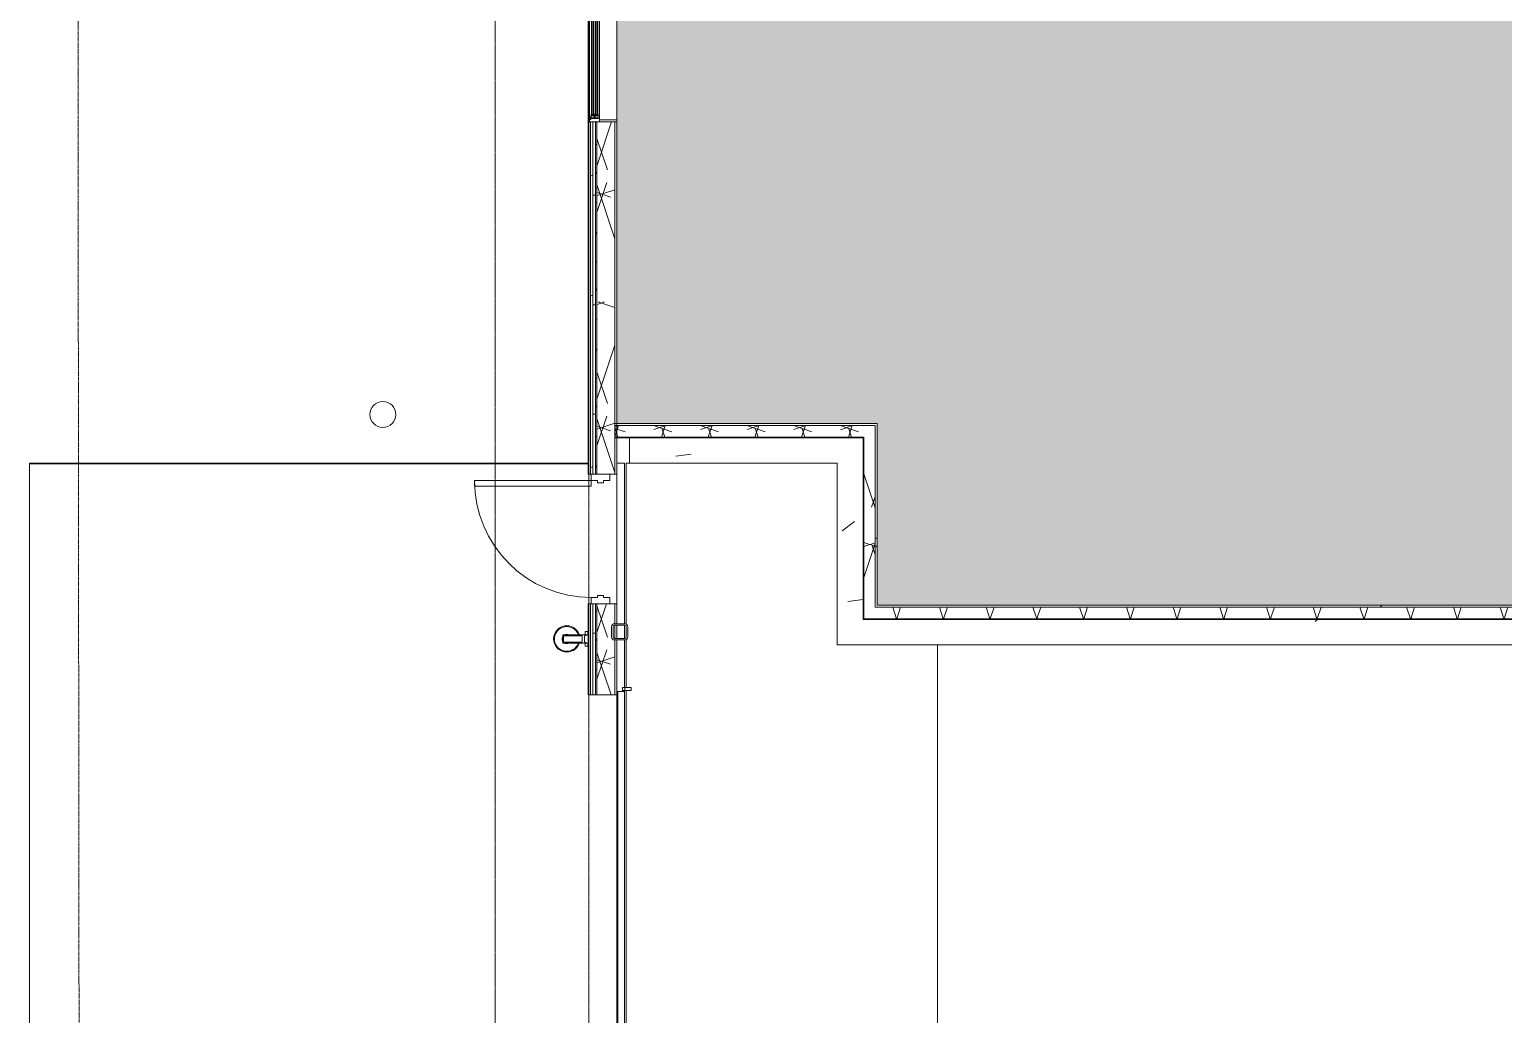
# Model space of a CAD drawing. Header units: inches. Extents: x -1551 to 2054, y 9767 to 12269.
# Drawn here: x -39.5 to 414.9, y 11661.2 to 11964.9 of the extents above; entities that cross this region are included whole.
import ezdxf

# ---------------------------------------------------------------- set-up
doc = ezdxf.new("R2010")
doc.units = ezdxf.units.IN
doc.header["$MEASUREMENT"] = 0
for name, pattern in [('Dash', [0.25, 0.125, -0.125]), ('Dash 1_16_', [0.125, 0.0625, -0.0625]), ('Double Dash 3_8_', [1, 0.375, -0.125, 0.125, -0.125, 0.125, -0.125])]:
    doc.linetypes.add(name, pattern=pattern)
for name, color, linetype, lineweight in [('0-1', 7, 'Continuous', 5), ('0-2', 7, 'Continuous', 9), ('0-3', 250, 'Double Dash 3_8_', 15), ('A-AREA-PATT-6', 145, 'Continuous', 9), ('A-DETL-GENF-HDLN-1', 7, 'Dash', 9), ('A-DETL-GENF-HDLN-2', 1, 'Continuous', 9), ('A-DOOR-1', 7, 'Continuous', 9), ('A-DOOR-FRAM-1', 7, 'Continuous', 9), ('A-FLOR-1', 7, 'Continuous', 9), ('A-GLAZ', 151, 'Continuous', 9), ('A-GLAZ-1', 7, 'Continuous', 9), ('A-WALL', 113, 'Continuous', 9), ('A-WALL-1', 7, 'Continuous', 9), ('A-WALL-PATT-1', 8, 'Continuous', 9), ('A-WALL-PATT-2', 253, 'Continuous', 9), ('A-WALL-PATT-5', 111, 'Continuous', 9), ('C-PROP-LINE-1', 250, 'Double Dash 3_8_', 15), ('C-PROP-LINE-2', 250, 'Dash 1_16_', 15), ('E-LITE-EQPM-1', 7, 'Continuous', 9), ('S-COLS-1', 7, 'Continuous', 9)]:
    doc.layers.add(name, color=color, linetype=linetype, lineweight=lineweight)
pattern_1 = [(50, (0, 0), (103.28545, -9.0368), [10.8, -118.8]), (355, (0, 0), (-19.9797, 108.3155), [8.64, -95.04]), (100.451, (8.61, -0.75), (83.3065, 99.2783), [9.179, -100.964]), (46.184, (0, 28.8), (153.6832, -23.8353), [16.2, -178.2]), (96.636, (12.8, 26.81), (134.5904, 140.2742), [13.768, -151.447]), (351.184, (0, 28.8), (134.5915, 140.2725), [12.96, -142.56]), (21, (14.4, 21.6), (85.95435, -57.97756), [10.8, -118.8]), (326, (14.4, 21.6), (35.0378, 104.4212), [8.64, -95.04]), (71.451, (21.56, 16.77), (120.9926, 46.443), [9.179, -100.964]), (37.5, (0, 0), (1.75074, 47.93675), [4.752, -89.136, 4.752, -91.728, -95.4]), (37.5, (0, 0), (1.75074, 47.93675), [-190.368, 4.752, -90.648]), (7.5, (0, 0), (37.88179, 56.79546), [4.752, -50.256, 4.752, -86.976, -36.36]), (7.5, (0, 0), (37.88179, 56.79546), [-146.736, 4.752, -31.608]), (327.5, (-32.112, 0), (76.87036, -3.24809), [4.752, -31.248, 4.752, -107.568, -149.04]), (327.5, (-32.112, 0), (76.87036, -3.24809), [-148.32, 4.752, -144.288]), (317.5, (-46.51, 0), (83.9787, 14.41494), [4.752, -42.048, 4.752, -69.84, -105.84]), (317.5, (-46.51, 0), (83.9787, 14.41494), [-121.392, 4.752, -101.088])]
pattern_2 = [(161.57, (3966.5794, 1.8), (-14.4010124, -0.0012439), [0, -102.456, 11.376, 0]), (18.43, (3962.9794, 1.8), (-14.4010124, 0.0012439), [0, -102.456, 11.376, 0]), (108.43, (3966.5794, 1.8), (7.1973965, -36.003153), [34.146, -79.686]), (71.57, (3962.9794, 1.8), (7.1973965, 36.003153), [34.146, -79.686])]
pattern_3 = [(0, (3964.78, 0), (115.2, 28.8), [4.752, -81.648, 4.752, -81.648, -460.8]), (0, (3964.78, 0), (115.2, 28.8), [-172.8, 4.752, -168.048, 4.752, -81.648, -201.6]), (0, (3964.78, 0), (115.2, 28.8), [-432, 4.752, -52.848, 4.752, -139.248]), (120, (4007.98, 14.4), (-82.54153, 85.366127), [4.752, -81.648, 4.752, -81.648, -460.8]), (120, (4007.98, 14.4), (-82.54153, 85.366127), [-172.8, 4.752, -168.048, 4.752, -81.648, -201.6]), (120, (4007.98, 14.4), (-82.54153, 85.366127), [-432, 4.752, -52.848, 4.752, -139.248]), (240, (4022.38, 72), (-32.65847, -114.166127), [4.752, -81.648, 4.752, -81.648, -460.8]), (240, (4022.38, 72), (-32.65847, -114.166127), [-172.8, 4.752, -168.048, 4.752, -81.648, -201.6]), (240, (4022.38, 72), (-32.65847, -114.166127), [-432, 4.752, -52.848, 4.752, -139.248])]

# ---------------------------------------------------------------- blocks, each defined once
blk = doc.blocks.new('GLASS GARAGE DOOR - RAMP GARAGE DOOR-2787280-KEY PLAN - 1ST FLOOR')
at = {"layer": 'A-DOOR-1'}
for p, q in [((-32.28, -8.95), (-32.28, -8.22)), ((-32.28, -8.22), (-31.28, -8.22)), ((-31.28, -8.95), (-32.28, -8.95)), ((-32.28, -8.95), (-32.28, -10.95)), ((-31.28, -8.22), (-31.28, -8.95)), ((-31.28, -10.95), (-31.28, -8.95)), ((-31, -6.87), (163, -6.87)), ((-31, -6.87), (-31, -8.87)), ((163, -8.87), (-31, -8.87)), ((163, -6.87), (163, -8.87)), ((163.28, -8.95), (163.28, -8.22)), ((163.28, -8.22), (164.28, -8.22)), ((164.28, -8.95), (163.28, -8.95)), ((163.28, -8.95), (163.28, -10.95)), ((164.28, -8.22), (164.28, -8.95)), ((164.28, -10.95), (164.28, -8.95)), ((-32.28, -10.95), (-31.28, -10.95)), ((163.28, -10.95), (164.28, -10.95))]:
    blk.add_line(p, q, dxfattribs=at)
blk = doc.blocks.new('Window-Double_Hung-Marvin-Essential - ESDH3066 - 1st Floor-3357217-KEY PLAN - 1ST FLOOR')
at = {"layer": 'A-DETL-GENF-HDLN-1'}
blk.add_line((16.1, 3.97), (-16.5, 3.97), dxfattribs=at)
at = {"layer": 'A-DETL-GENF-HDLN-2'}
for p, q in [((-19.25, 2.98), (-19.25, 2.94)), ((-17.75, 2.98), (-19.25, 2.98)), ((-19.25, 2.94), (-17.9, 2.94)), ((-17.9, 2.94), (-17.9, 2.83)), ((-17.9, 2.83), (-17.75, 2.83)), ((-17.75, 4.03), (-17.16, 4.03)), ((-17.75, 4.03), (-17.75, 0.94)), ((-16.72, 0.94), (-17.75, 0.94)), ((-17.08, 3.62), (-17.16, 4.03)), ((-17.13, 0.91), (-17.13, -4.44)), ((-17.08, 3.62), (-16.19, 3.62)), ((-16.85, 4), (-16.85, 3.62)), ((-16.3, 4), (-16.85, 4)), ((-16.38, 3.52), (-16.72, 3.52)), ((-16.72, 3.52), (-16.72, 0.94)), ((-15.34, 3.44), (-16.56, 3.44)), ((-16.56, 2.5), (-16.56, 3.44)), ((-16.56, 2.5), (-15.34, 2.5)), ((-15.34, 2.22), (-16.56, 2.22)), ((-16.56, 1.28), (-16.56, 2.22)), ((-16.56, 1.28), (-15.34, 1.28)), ((-16.38, 3.62), (-16.38, 3.52)), ((-16.3, 3.76), (-16.3, 4)), ((-16.18, 3.76), (-16.3, 3.76)), ((-16.19, 3.72), (-16.1, 3.72)), ((-16.19, 3.62), (-16.19, 3.72)), ((-16.18, 3.97), (-16.1, 3.97)), ((-16.18, 3.97), (-16.18, 3.76)), ((-16.1, 3.72), (-16.1, 3.97)), ((-15.94, 2.62), (-15.94, 3.34)), ((-15.94, 3.34), (-15.28, 3.34)), ((-15.28, 2.62), (-15.94, 2.62)), ((-15.94, 1.4), (-15.94, 2.12)), ((-15.94, 2.12), (-15.28, 2.12)), ((-15.28, 1.4), (-15.94, 1.4)), ((-15.84, 2.63), (-15.84, 3.32)), ((-15.84, 1.41), (-15.84, 2.1)), ((-15.54, 2.76), (-15.54, 3.2)), ((-15.54, 1.54), (-15.54, 1.98)), ((-15.34, 3.44), (-15.28, 3.38)), ((-15.34, 2.5), (-15.28, 2.56)), ((-15.34, 2.22), (-15.28, 2.16)), ((-15.34, 1.28), (-15.28, 1.34)), ((-15.28, 3.34), (-15.28, 3.38)), ((-15.28, 2.56), (-15.28, 2.62)), ((-15.28, 2.12), (-15.28, 2.16)), ((-15.28, 1.34), (-15.28, 1.4)), ((15.34, 3.44), (15.28, 3.38)), ((15.28, 3.34), (15.28, 3.38)), ((15.94, 3.34), (15.28, 3.34)), ((15.28, 2.56), (15.28, 2.62)), ((15.28, 2.62), (15.94, 2.62)), ((15.34, 2.5), (15.28, 2.56)), ((15.34, 2.22), (15.28, 2.16)), ((15.28, 2.12), (15.28, 2.16)), ((15.94, 2.12), (15.28, 2.12)), ((15.28, 1.34), (15.28, 1.4)), ((15.28, 1.4), (15.94, 1.4)), ((15.34, 1.28), (15.28, 1.34)), ((15.34, 3.44), (16.56, 3.44)), ((16.56, 2.5), (15.34, 2.5)), ((15.34, 2.22), (16.56, 2.22)), ((16.56, 1.28), (15.34, 1.28)), ((15.54, 2.76), (15.54, 3.2)), ((15.54, 1.54), (15.54, 1.98)), ((15.84, 2.63), (15.84, 3.32)), ((15.84, 1.41), (15.84, 2.1)), ((15.94, 2.62), (15.94, 3.34)), ((15.94, 1.4), (15.94, 2.12)), ((16.18, 3.97), (16.1, 3.97)), ((16.1, 3.72), (16.1, 3.97)), ((16.19, 3.72), (16.1, 3.72)), ((16.18, 3.97), (16.18, 3.76)), ((16.18, 3.76), (16.3, 3.76)), ((16.19, 3.62), (16.19, 3.72)), ((17.08, 3.62), (16.19, 3.62)), ((16.3, 3.76), (16.3, 4)), ((16.3, 4), (16.85, 4)), ((16.38, 3.62), (16.38, 3.52)), ((16.38, 3.52), (16.72, 3.52)), ((16.56, 2.5), (16.56, 3.44)), ((16.56, 1.28), (16.56, 2.22)), ((16.72, 3.52), (16.72, 0.94)), ((16.72, 0.94), (17.75, 0.94)), ((16.85, 4), (16.85, 3.62)), ((17.08, 3.62), (17.16, 4.03)), ((17.12, -4.44), (17.12, 0.91)), ((17.75, 4.03), (17.16, 4.03)), ((17.75, 4.03), (17.75, 0.94)), ((17.75, 2.98), (19.25, 2.98)), ((17.9, 2.83), (17.75, 2.83)), ((17.9, 2.94), (17.9, 2.83)), ((19.25, 2.94), (17.9, 2.94)), ((19.25, 2.98), (19.25, 2.94)), ((-17.13, -4.44), (-17.75, -4.44)), ((17.12, -4.44), (17.75, -4.44))]:
    blk.add_line(p, q, dxfattribs=at)
at = {"layer": 'A-GLAZ'}
for p, q in [((15.84, 3.32), (-15.84, 3.32)), ((15.84, 3.2), (-15.84, 3.2)), ((15.84, 2.76), (-15.84, 2.76)), ((15.84, 2.63), (-15.84, 2.63)), ((15.84, 2.1), (-15.84, 2.1)), ((15.84, 1.98), (-15.84, 1.98)), ((15.84, 1.54), (-15.84, 1.54)), ((15.84, 1.41), (-15.84, 1.41))]:
    blk.add_line(p, q, dxfattribs=at)
at = {"layer": 'A-GLAZ-1'}
for p, q in [((17.75, 4.03), (-17.75, 4.03)), ((-17.75, 4.03), (-17.75, 0.94)), ((-17.75, 0.94), (17.75, 0.94)), ((-17.75, 0.91), (-17.75, -4.44)), ((19.62, 4.5), (17.75, 4.5)), ((17.75, 4.5), (17.75, 4.44)), ((17.75, 4.44), (19.62, 4.44)), ((17.75, 0.94), (17.75, 4.03)), ((17.75, -4.44), (17.75, 0.91)), ((19.62, 4.44), (19.62, 4.5)), ((-17.75, -4.44), (17.75, -4.44))]:
    blk.add_line(p, q, dxfattribs=at)
blk = doc.blocks.new('STOREFRONT DOOR B - ALUM_ STILE W_ GLASS INSET-2790180-KEY PLAN - 1ST FLOOR')
at = {"layer": 'A-DOOR-1'}
for p, q in [((18, 39.6875), (16.25, 39.6875)), ((16.25, 39.6875), (16.25, 3.6875)), ((18, 3.6875), (18, 39.6875)), ((16.25, 3.6875), (18, 3.6875))]:
    blk.add_line(p, q, dxfattribs=at)
blk.add_arc((18, 3.6875), 36, 90, 180, dxfattribs=at)
at = {"layer": 'A-DOOR-FRAM-1'}
for p, q in [((-18, 3.6875), (-20, 3.6875)), ((-20, 3.6875), (-20, -2.0625)), ((-18, 1.75), (-18, 3.6875)), ((-17.375, 1.75), (-18, 1.75)), ((-17.375, -0.125), (-17.375, 1.75)), ((18, 1.75), (17.375, 1.75)), ((17.375, 1.75), (17.375, -0.125)), ((18, 3.6875), (18, 1.75)), ((20, 3.6875), (18, 3.6875)), ((20, -2.0625), (20, 3.6875)), ((-20, -2.0625), (-18, -2.0625)), ((-18, -2.0625), (-18, -0.125)), ((-18, -0.125), (-17.375, -0.125)), ((17.375, -0.125), (18, -0.125)), ((18, -0.125), (18, -2.0625)), ((18, -2.0625), (20, -2.0625))]:
    blk.add_line(p, q, dxfattribs=at)
blk = doc.blocks.new('Pathway_Cooper_McGraw-Edison _BSC-BRC_Round - Pathway_Cooper_McGraw-Edison _BSC-BRC_Round-2028611-KEY PLAN - 1ST FLOOR')
at = {"layer": 'E-LITE-EQPM-1'}
for start, end in [(360, 180), (180, 360)]:
    blk.add_arc((0, 0), 4, start, end, dxfattribs=at)
blk = doc.blocks.new('VISA-OW2400-02-SASS - OW2400-L30K-MVOLT-2031435-KEY PLAN - 1ST FLOOR')
at = {"layer": 'E-LITE-EQPM-1'}
for p, q in [((-3839.85, 11778.24), (-3832.07, 11778.24)), ((-3839.85, 11775.74), (-3839.85, 11778.24)), ((-3833.85, 11777.99), (-3839.63, 11777.99)), ((-3839.63, 11777.99), (-3839.63, 11775.99)), ((-3833.85, 11775.99), (-3833.85, 11777.99)), ((-3833.14, 11777.94), (-3832.07, 11778.24)), ((-3833.14, 11776.04), (-3833.14, 11777.94)), ((-3832.14, 11779.24), (-3832.94, 11779.24)), ((-3832.94, 11779.24), (-3832.94, 11779.16)), ((-3832.94, 11778.25), (-3832.94, 11779.24)), ((-3832.14, 11779.24), (-3832.14, 11778.25)), ((-3832.14, 11779.16), (-3832.14, 11779.24)), ((-3832.07, 11778.24), (-3832.07, 11775.74)), ((-3832.07, 11775.74), (-3839.85, 11775.74)), ((-3839.63, 11775.99), (-3833.85, 11775.99)), ((-3832.07, 11775.74), (-3833.14, 11776.04)), ((-3832.94, 11774.74), (-3832.94, 11775.73)), ((-3832.94, 11774.82), (-3832.94, 11774.74)), ((-3832.94, 11774.74), (-3832.14, 11774.74)), ((-3832.14, 11775.73), (-3832.14, 11774.74)), ((-3832.14, 11774.74), (-3832.14, 11774.82))]:
    blk.add_line(p, q, dxfattribs=at)
for radius, start, end in [(4.06, 20, 180), (3.81, 20, 180), (1.45, 150, 180), (1.45, 150, 180), (1.45, 150, 180), (1.45, 150, 180), (1.38, 153.6124, 180), (1.38, 153.6124, 180), (1.45, 60, 120), (1.45, 60, 120), (1.45, 60, 120), (1.45, 60, 120), (1.38, 68.6774, 111.3226), (1.38, 68.6774, 111.3226), (4.06, 180, 340), (3.81, 180, 340), (1.45, 180, 210), (1.45, 180, 210), (1.45, 180, 210), (1.45, 180, 210), (1.38, 180, 206.3876), (1.38, 180, 206.3876), (1.45, 240, 300), (1.45, 240, 300), (1.45, 240, 300), (1.45, 240, 300), (1.38, 248.6774, 291.3226), (1.38, 248.6774, 291.3226)]:
    blk.add_arc((-3838.63, 11776.99), radius, start, end, dxfattribs=at)
blk = doc.blocks.new('Family - ___-1878357-KEY PLAN - 1ST FLOOR')
at = {"layer": 'C-PROP-LINE-1'}
blk.add_line((-3989.42, 12089.69), (-3987.26, 10009.09), dxfattribs=at)
blk = doc.blocks.new('Family - ___-2835860-KEY PLAN - 1ST FLOOR')
at = {"layer": 'C-PROP-LINE-2'}
blk.add_line((-3860.72, 11547.59), (-3860.72, 12118.09), dxfattribs=at)
blk = doc.blocks.new('Family - ___-2835903-KEY PLAN - 1ST FLOOR')
at = {"layer": 'C-PROP-LINE-2'}
blk.add_line((-3831.82, 10008.84), (-3831.82, 12089.69), dxfattribs=at)
blk = doc.blocks.new('Family - ___-2835932-KEY PLAN - 1ST FLOOR')
at = {"layer": 'C-PROP-LINE-2'}
blk.add_line((-3860.72, 9980.19), (-3860.72, 12118.59), dxfattribs=at)
blk = doc.blocks.new('CTR - 1st Phase - Shell_rvt-1-KEY PLAN - 1ST FLOOR')
at = {"layer": 'A-WALL-PATT-1'}
h = blk.add_hatch(dxfattribs=at)
h.set_pattern_fill('FP_7', color=256, style=0, pattern_type=2)
h.set_pattern_definition([(216.87, (36, 90), (269.999678, 180.000482), [45, -405]), (206.565, (90, 63), (-90.00047, -89.99987), [100.623, -100.623]), (198.435, (90, 18), (-179.999294, -90.00048), [56.921, -227.684])])
h.paths.add_polyline_path([(-3830.57, 11553.21), (-3830.57, 11567.79), (-3831.32, 11567.79), (-3831.32, 11553.21)], flags=0)
h.paths.add_polyline_path([(-3830.57, 11759.79), (-3830.57, 11787.79), (-3831.32, 11787.79), (-3831.32, 11759.79)], flags=0)
h.paths.add_polyline_path([(-3831.07, 11827.79), (-3830.57, 11827.79), (-3830.57, 11936.44), (-3831.32, 11936.44), (-3831.32, 11827.79)], flags=0)
h.paths.add_polyline_path([(-3831.32, 11971.94), (-3830.57, 11971.94), (-3830.57, 11972.44), (-3831.32, 11972.44)], flags=0)
h.paths.add_polyline_path([(-3830.57, 12007.94), (-3830.57, 12008.44), (-3831.32, 12008.44), (-3831.32, 12007.94)], flags=0)
h.paths.add_polyline_path([(-3831.32, 12043.94), (-3830.57, 12043.94), (-3830.57, 12089.19), (-3831.32, 12089.19), (-3831.32, 12081.19)], flags=0)
at = {"layer": 'A-WALL-PATT-2'}
h = blk.add_hatch(dxfattribs=at)
h.set_pattern_fill('FP_6', color=256, style=0, pattern_type=2)
h.set_pattern_definition([(0, (0, 0), (0, 33.75), []), (90, (0, 0), (-33.75, 2e-15), [])])
h.paths.add_polyline_path([(-3830.57, 11553.21), (-3829.82, 11553.21), (-3829.82, 11567.79), (-3830.57, 11567.79)], flags=0)
h.paths.add_polyline_path([(-3829.82, 11759.79), (-3829.82, 11787.79), (-3830.57, 11787.79), (-3830.57, 11759.79)], flags=0)
h.paths.add_polyline_path([(-3829.82, 11827.79), (-3829.82, 11936.44), (-3830.57, 11936.44), (-3830.57, 11827.79)], flags=0)
h.paths.add_polyline_path([(-3829.82, 11971.94), (-3829.82, 11972.44), (-3830.57, 11972.44), (-3830.57, 11971.94)], flags=0)
h.paths.add_polyline_path([(-3830.57, 12007.94), (-3829.82, 12007.94), (-3829.82, 12008.44), (-3830.57, 12008.44)], flags=0)
h.paths.add_polyline_path([(-3830.57, 12043.94), (-3829.82, 12043.94), (-3829.82, 12088.44), (-3830.57, 12088.44), (-3830.57, 12081.19)], flags=0)
h = blk.add_hatch(dxfattribs=at)
h.set_pattern_fill('FP_5', color=256, style=0, pattern_type=2)
h.set_pattern_definition([(0, (0, 0), (0, 17.993), []), (315, (0, 0), (17.993039, 0), [25.446, -25.446]), (45, (0, 0), (17.993039, 0), [25.446, -25.446])])
h.paths.add_polyline_path([(-3829.32, 11553.21), (-3829.48, 11567.79), (-3829.82, 11567.79), (-3829.82, 11553.21), (-3829.33, 11553.21)], flags=0)
h.paths.add_polyline_path([(-3829.32, 11759.79), (-3829.32, 11787.79), (-3829.82, 11787.79), (-3829.82, 11759.79)], flags=0)
h.paths.add_polyline_path([(-3829.32, 11827.79), (-3829.32, 11936.44), (-3829.82, 11936.44), (-3829.82, 11827.79)], flags=0)
h.paths.add_polyline_path([(-3829.82, 11971.94), (-3829.32, 11971.94), (-3829.32, 11972.44), (-3829.82, 11972.44)], flags=0)
h.paths.add_polyline_path([(-3829.32, 12007.94), (-3829.32, 12008.44), (-3829.82, 12008.44), (-3829.82, 12007.94)], flags=0)
h.paths.add_polyline_path([(-3829.32, 12043.94), (-3829.32, 12087.69), (-3829.82, 12087.69), (-3829.82, 12043.94)], flags=0)
h = blk.add_hatch(dxfattribs=at)
h.set_pattern_fill('FP_4', color=256, style=0, pattern_type=2)
h.set_pattern_definition([(161.57, (1.8, 1.8), (-14.4010124, -0.0012439), [0, -102.456, 11.376, 0]), (18.43, (-1.8, 1.8), (-14.4010124, 0.0012439), [0, -102.456, 11.376, 0]), (108.43, (1.8, 1.8), (7.1973965, -36.003153), [34.146, -79.686]), (71.57, (-1.8, 1.8), (7.1973965, 36.003153), [34.146, -79.686])])
h.paths.add_polyline_path([(-3823.82, 11553.21), (-3823.82, 11567.79), (-3829.32, 11567.79), (-3829.32, 11553.21)], flags=0)
h.paths.add_polyline_path([(-3823.82, 11759.79), (-3823.89, 11776.69), (-3824.43, 11776.88), (-3824.7, 11777.15), (-3824.82, 11777.62), (-3824.7, 11781.22), (-3824.22, 11781.6), (-3823.82, 11781.71), (-3823.82, 11787.79), (-3829.32, 11787.79), (-3829.32, 11759.79), (-3827.76, 11759.79)], flags=0)
h.paths.add_polyline_path([(-3823.82, 11777.15), (-3823.89, 11781.22), (-3824.22, 11781.09), (-3824.36, 11780.76), (-3824.22, 11777.29), (-3823.89, 11777.15)], flags=0)
h.paths.add_polyline_path([(-3829.14, 11827.79), (-3823.82, 11827.79), (-3823.82, 11936.44), (-3829.32, 11936.44), (-3829.25, 11827.79)], flags=0)
h.paths.add_polyline_path([(-3823.82, 11971.94), (-3823.82, 11972.44), (-3829.32, 11972.44), (-3829.32, 11971.94), (-3828.54, 11971.94)], flags=0)
h.paths.add_polyline_path([(-3828.57, 12007.94), (-3823.82, 12007.94), (-3823.82, 12008.44), (-3829.32, 12008.44), (-3829.32, 12007.94)], flags=0)
h.paths.add_polyline_path([(-3823.82, 12043.94), (-3823.82, 12087.19), (-3829.32, 12087.19), (-3829.32, 12043.94), (-3828.54, 12043.94)], flags=0)
at = {"layer": 'A-FLOR-1'}
for p, q in [((-3832.32, 11830.99), (-4004.25, 11830.99)), ((-4004.25, 11830.99), (-4004.25, 11552.9)), ((-3832.07, 11830.99), (-3832.32, 11830.99)), ((-3823.2, 11787.79), (-3823.2, 11827.79)), ((-3823.2, 11567.79), (-3823.2, 11759.79))]:
    blk.add_line(p, q, dxfattribs=at)
at = {"layer": 'A-WALL-1'}
for p, q in [((-3832.07, 11936.44), (-3832.07, 11971.94)), ((-3832.07, 11936.44), (-3832.07, 11827.79)), ((-3831.67, 11936.44), (-3832.07, 11936.44)), ((-3831.32, 11827.79), (-3831.32, 11936.44)), ((-3830.57, 11827.79), (-3830.57, 11936.44)), ((-3829.82, 11827.79), (-3829.82, 11936.44)), ((-3829.32, 11827.79), (-3829.32, 11936.44)), ((-3823.82, 11827.79), (-3823.82, 11936.44)), ((-3823.2, 11827.79), (-3823.2, 11936.44)), ((-3832.07, 11827.79), (-3831.07, 11827.79)), ((-3825.32, 11827.79), (-3823.2, 11827.79)), ((-3832.07, 11787.79), (-3832.07, 11778.24)), ((-3831.07, 11787.79), (-3832.07, 11787.79)), ((-3831.32, 11759.79), (-3831.32, 11787.79)), ((-3830.57, 11759.79), (-3830.57, 11787.79)), ((-3829.82, 11759.79), (-3829.82, 11787.79)), ((-3829.32, 11759.79), (-3829.32, 11787.79)), ((-3823.2, 11787.79), (-3825.32, 11787.79)), ((-3823.82, 11781.68), (-3823.82, 11787.79)), ((-3823.2, 11781.69), (-3823.2, 11787.79)), ((-3823.82, 11777.15), (-3823.82, 11781.22)), ((-3823.2, 11777.15), (-3823.2, 11781.22)), ((-3832.07, 11775.74), (-3832.07, 11759.79)), ((-3823.82, 11759.79), (-3823.82, 11776.7)), ((-3823.2, 11759.79), (-3823.2, 11776.69)), ((-3832.07, 11759.79), (-3823.2, 11759.79))]:
    blk.add_line(p, q, dxfattribs=at)
at = {"layer": '0-2', "rotation": 89.99999999999885}
for name, p in [('Window-Double_Hung-Marvin-Essential - ESDH3066 - 1st Floor-3357217-KEY PLAN - 1ST FLOOR', (-3827.64, 11954.19)), ('STOREFRONT DOOR B - ALUM_ STILE W_ GLASS INSET-2790180-KEY PLAN - 1ST FLOOR', (-3827.39, 11807.79)), ('GLASS GARAGE DOOR - RAMP GARAGE DOOR-2787280-KEY PLAN - 1ST FLOOR', (-3829.72, 11597.79))]:
    blk.add_blockref(name, p, dxfattribs=at)
at = {"layer": '0-2'}
for name, p in [('Pathway_Cooper_McGraw-Edison _BSC-BRC_Round - Pathway_Cooper_McGraw-Edison _BSC-BRC_Round-2028611-KEY PLAN - 1ST FLOOR', (-3895.31, 11846.19)), ('VISA-OW2400-02-SASS - OW2400-L30K-MVOLT-2031435-KEY PLAN - 1ST FLOOR', (0, 0))]:
    blk.add_blockref(name, p, dxfattribs=at)
at = {"layer": '0-3'}
for name in ['Family - ___-1878357-KEY PLAN - 1ST FLOOR', 'Family - ___-2835932-KEY PLAN - 1ST FLOOR', 'Family - ___-2835860-KEY PLAN - 1ST FLOOR', 'Family - ___-2835903-KEY PLAN - 1ST FLOOR']:
    blk.add_blockref(name, (0, 0), dxfattribs=at)
blk = doc.blocks.new('HSS-Hollow Structural Section-Column - HSS5X5X1_2-2077080-KEY PLAN - 1ST FLOOR')
at = {"layer": 'S-COLS-1'}
for p, q in [((-2.5, 1.57), (-2.5, -1.57)), ((-2.035, -1.57), (-2.035, 1.57)), ((1.57, 2.5), (-1.57, 2.5)), ((-1.57, 2.035), (1.57, 2.035)), ((2.035, 1.57), (2.035, -1.57)), ((2.5, -1.57), (2.5, 1.57)), ((1.57, -2.035), (-1.57, -2.035)), ((-1.57, -2.5), (1.57, -2.5))]:
    blk.add_line(p, q, dxfattribs=at)
for centre, radius, start, end in [((-1.57, 1.57), 0.93, 90, 180), ((-1.57, 1.57), 0.465, 90, 180), ((1.57, 1.57), 0.93, 360, 90), ((1.57, 1.57), 0.465, 0, 90), ((-1.57, -1.57), 0.93, 180, 270), ((-1.57, -1.57), 0.465, 180, 270), ((1.57, -1.57), 0.465, 270, 360), ((1.57, -1.57), 0.93, 270, 360)]:
    blk.add_arc(centre, radius, start, end, dxfattribs=at)
blk = doc.blocks.new('CTR - 1st Phase - Structure_rvt-1-KEY PLAN - 1ST FLOOR')
at = {"layer": 'A-WALL-PATT-1'}
h = blk.add_hatch(dxfattribs=at)
h.set_pattern_fill('FP_8', color=256, style=0, pattern_type=2)
h.set_pattern_definition(pattern_1)
h.paths.add_polyline_path([(-3819.32, 11831.19), (-3755.32, 11831.19), (-3755.32, 11839.19), (-3819.32, 11839.19)], flags=0)
h = blk.add_hatch(dxfattribs=at)
h.set_pattern_fill('FP_8', color=256, style=0, pattern_type=2)
h.set_pattern_definition(pattern_1)
h.paths.add_polyline_path([(-3747.32, 11783.19), (-3747.32, 11839.19), (-3755.32, 11839.19), (-3755.32, 11783.19)], flags=0)
h = blk.add_hatch(dxfattribs=at)
h.set_pattern_fill('FP_8', color=256, style=0, pattern_type=2)
h.set_pattern_definition(pattern_1)
h.paths.add_polyline_path([(-3396.63, 11775.19), (-3211.32, 11775.19), (-3211.32, 11783.19), (-3755.32, 11783.19), (-3755.32, 11775.19), (-3464.16, 11775.19)], flags=0)
at = {"layer": 'A-FLOR-1'}
for p, q in [((-3832.07, 11831.19), (-4004.25, 11831.19)), ((-4004.25, 11831.19), (-4004.25, 11830.99)), ((-3820.82, 11831.19), (-3823.22, 11831.19)), ((-3820.82, 11781.69), (-3820.82, 11831.19)), ((-3819.32, 11831.19), (-3820.32, 11831.19)), ((-3820.32, 11831.19), (-3820.32, 11781.57)), ((-3820.82, 11777.14), (-3820.82, 11781.23)), ((-3820.32, 11780.84), (-3820.32, 11777.53)), ((-3820.82, 11762.07), (-3820.82, 11776.69)), ((-3820.32, 11776.8), (-3820.32, 11762.07)), ((-3724.32, 11556.19), (-3724.32, 11775.19)), ((-3724.32, 11775.19), (-3724.32, 11556.19)), ((-3820.82, 11566.51), (-3820.82, 11761.07)), ((-3820.32, 11761.07), (-3820.32, 11566.51))]:
    blk.add_line(p, q, dxfattribs=at)
at = {"layer": 'A-WALL-1'}
for p, q in [((-3755.32, 11839.19), (-3819.32, 11839.19)), ((-3819.32, 11839.19), (-3819.32, 11831.19)), ((-3747.32, 11839.19), (-3755.32, 11839.19)), ((-3747.32, 11783.19), (-3747.32, 11839.19)), ((-3819.32, 11831.19), (-3755.32, 11831.19)), ((-3755.32, 11831.19), (-3755.32, 11783.19)), ((-3755.32, 11783.19), (-3755.32, 11775.19)), ((-3211.32, 11783.19), (-3747.32, 11783.19)), ((-3755.32, 11775.19), (-3211.32, 11775.19))]:
    blk.add_line(p, q, dxfattribs=at)
at = {"layer": '0-2'}
blk.add_blockref('HSS-Hollow Structural Section-Column - HSS5X5X1_2-2077080-KEY PLAN - 1ST FLOOR', (-3822.32, 11779.19), dxfattribs=at)

msp = doc.modelspace()

# ---------------------------------------------------------------- hatches: boundary and pattern name
at = {"layer": 'A-AREA-PATT-6'}
h = msp.add_hatch(color=256, dxfattribs=at)
h.paths.add_polyline_path([(496.82, 11791.74), (460.82, 11791.74), (460.82, 11793.49), (496.82, 11793.49), (496.82, 11792.38)], flags=0)
h.paths.add_polyline_path([(240.46, 11787.36), (496.82, 11787.36), (496.82, 11791.74), (498.76, 11791.74), (498.76, 11792.36), (501.26, 11792.36), (501.26, 11827.11), (498.76, 11827.11), (498.76, 11827.74), (496.82, 11827.74), (496.82, 12081.06), (366.69, 12081.06), (366.69, 12060.25), (338.82, 12060.25), (338.82, 12081.06), (328.01, 12081.19), (327.88, 12081.06), (327.26, 12081.19), (327.26, 12083.88), (291.26, 12083.88), (291.26, 12081.06), (290.63, 12081.19), (290.47, 12081.06), (141.58, 12081.06), (141.58, 11843.36), (221.83, 11843.36), (221.83, 11787.36)], flags=0)
at = {"layer": 'A-WALL-PATT-5'}
h = msp.add_hatch(dxfattribs=at)
h.set_pattern_fill('FP_4', color=256, style=0, pattern_type=2)
h.set_pattern_definition(pattern_2)
h.paths.add_polyline_path([(217.71, 11839.24), (221.21, 11839.24), (221.21, 11842.74), (140.96, 11842.74), (140.96, 11839.24), (217.48, 11839.24)], flags=0)
h = msp.add_hatch(dxfattribs=at)
h.set_pattern_fill('FP_3', color=256, style=0, pattern_type=2)
h.set_pattern_definition(pattern_3)
h.paths.add_polyline_path([(221.21, 11786.74), (221.83, 11786.74), (221.83, 11842.74), (221.21, 11842.74), (221.21, 11787.36)], flags=0)
h = msp.add_hatch(dxfattribs=at)
h.set_pattern_fill('FP_4', color=256, style=0, pattern_type=2)
h.set_pattern_definition(pattern_2)
h.paths.add_polyline_path([(217.71, 11783.24), (221.21, 11783.24), (221.21, 11839.24), (217.71, 11839.16), (217.71, 11786.74)], flags=0)
h = msp.add_hatch(dxfattribs=at)
h.set_pattern_fill('FP_4', color=256, style=0, pattern_type=2)
h.set_pattern_definition(pattern_2)
h.paths.add_polyline_path([(499.07, 11783.24), (499.07, 11786.74), (221.21, 11786.74), (221.21, 11783.24), (433.08, 11783.24)], flags=0)
h.paths.add_polyline_path([(761.61, 11783.24), (761.71, 11783.4), (761.58, 11786.74), (504.57, 11786.74), (504.57, 11783.24), (761.46, 11783.24)], flags=0)
h = msp.add_hatch(dxfattribs=at)
h.set_pattern_fill('FP_3', color=256, style=0, pattern_type=2)
h.set_pattern_definition(pattern_3)
h.paths.add_polyline_path([(761.46, 11786.74), (765.21, 11786.74), (765.2, 11787.36), (505.07, 11787.36), (505.07, 11786.74), (756, 11786.74)], flags=0)
h.paths.add_polyline_path([(240.46, 11786.74), (497.44, 11786.74), (497.44, 11787.36), (221.83, 11787.36), (221.83, 11786.74)], flags=0)

# ---------------------------------------------------------------- linework, layer by layer
at = {"layer": 'A-WALL'}
for p, q in [((221.83, 11843.36), (140.96, 11843.36)), ((140.96, 11843.36), (140.96, 11838.99)), ((221.21, 11842.74), (140.96, 11842.74)), ((221.21, 11842.74), (221.21, 11786.74)), ((221.83, 11787.36), (221.83, 11843.36)), ((217.71, 11839.24), (140.96, 11839.24)), ((140.96, 11838.99), (217.46, 11838.99)), ((217.46, 11838.99), (217.46, 11782.99)), ((217.71, 11839.24), (217.71, 11783.24)), ((221.21, 11786.74), (499.07, 11786.74)), ((496.82, 11787.36), (221.83, 11787.36)), ((217.46, 11782.99), (761.46, 11782.99)), ((217.71, 11783.24), (761.71, 11783.24))]:
    msp.add_line(p, q, dxfattribs=at)

# ---------------------------------------------------------------- block references
at = {"layer": '0-1'}
for name in ['CTR - 1st Phase - Shell_rvt-1-KEY PLAN - 1ST FLOOR', 'CTR - 1st Phase - Structure_rvt-1-KEY PLAN - 1ST FLOOR']:
    msp.add_blockref(name, (3964.78, 0), dxfattribs=at)

doc.saveas('drawing.dxf')
